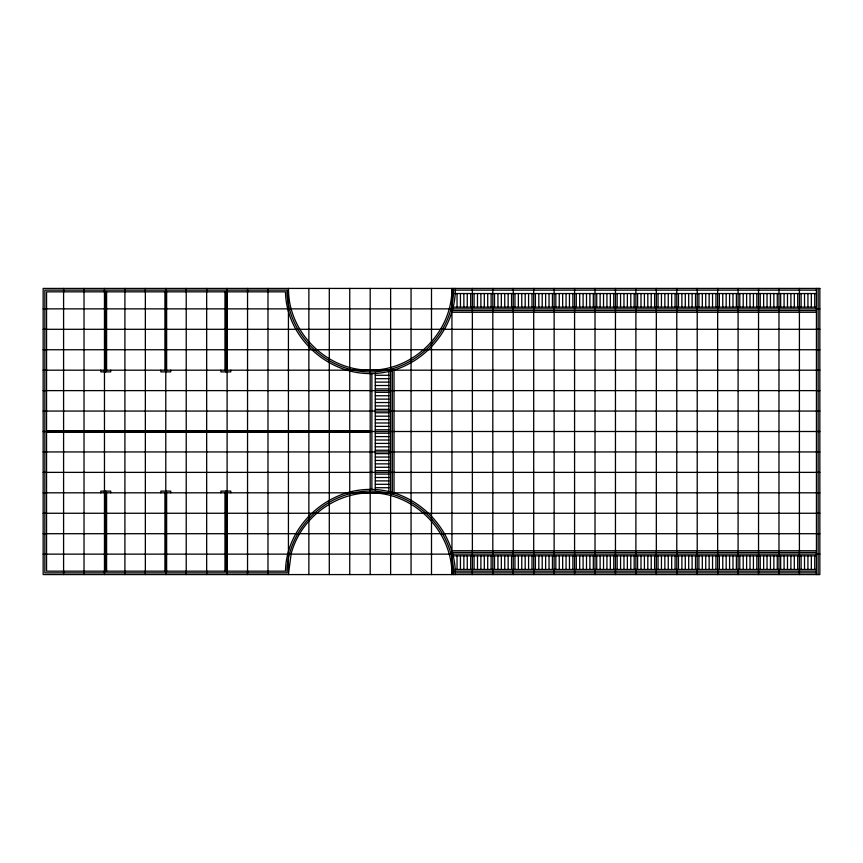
<?xml version="1.0" encoding="UTF-8"?>
<svg xmlns="http://www.w3.org/2000/svg" width="863" height="863" viewBox="0 0 863 863"><rect width="100%" height="100%" fill="white"/><g stroke="black" fill="none" stroke-linecap="round" stroke-linejoin="round"><path stroke-width="1.29" d="M453.647 288.425C453.927 333.096 414.855 372.169 370.184 371.888C326.268 372.115 287.152 334.197 286.948 290.13L44.854 290.13L44.854 572.87L286.948 572.87C287.152 528.803 326.268 490.885 370.184 491.112C414.855 490.831 453.927 529.904 453.647 574.575M455.351 288.425C455.632 334.003 415.761 373.873 370.184 373.593C326.085 373.765 286.203 336.203 285.47 291.834L46.559 291.834L46.559 571.166L285.47 571.166C286.203 526.797 326.085 489.235 370.184 489.407C415.761 489.127 455.632 528.997 455.351 574.575M455.125 290.13L816.441 290.13M454.672 293.539L816.441 293.539M452.881 307.163L816.441 307.163M43.15 308.868L819.85 308.868M452.406 310.561L816.441 310.561M451.694 312.266L816.441 312.266M43.15 329.299L819.85 329.299M43.15 349.742L819.85 349.742M43.15 370.184L819.85 370.184M375.286 375.286L388.922 375.286M375.286 378.695L388.922 378.695M375.286 382.104L388.922 382.104M375.286 385.513L388.922 385.513M375.286 388.922L388.922 388.922M43.15 390.626L819.85 390.626M375.286 392.32L388.922 392.32M375.286 395.729L388.922 395.729M375.286 399.138L388.922 399.138M375.286 402.546L388.922 402.546M375.286 405.955L388.922 405.955M375.286 409.353L388.922 409.353M43.15 411.058L819.85 411.058M375.286 412.762L388.922 412.762M375.286 416.171L388.922 416.171M375.286 419.58L388.922 419.58M375.286 422.989L388.922 422.989M375.286 426.387L388.922 426.387M375.286 429.796L388.922 429.796M46.559 430.648L370.184 430.648M43.15 431.5L819.85 431.5M46.559 432.352L370.184 432.352M375.286 433.204L388.922 433.204M375.286 436.613L388.922 436.613M375.286 440.011L388.922 440.011M375.286 443.42L388.922 443.42M375.286 446.829L388.922 446.829M375.286 450.238L388.922 450.238M43.15 451.942L819.85 451.942M375.286 453.647L388.922 453.647M375.286 457.045L388.922 457.045M375.286 460.454L388.922 460.454M375.286 463.863L388.922 463.863M375.286 467.271L388.922 467.271M375.286 470.68L388.922 470.68M43.15 472.374L819.85 472.374M375.286 474.078L388.922 474.078M375.286 477.487L388.922 477.487M375.286 480.896L388.922 480.896M375.286 484.305L388.922 484.305M375.286 487.714L388.922 487.714M43.15 492.816L819.85 492.816M43.15 513.258L819.85 513.258M43.15 533.701L819.85 533.701M451.694 550.734L816.441 550.734M452.406 552.439L816.441 552.439M43.15 554.132L819.85 554.132M452.881 555.837L816.441 555.837M454.672 569.461L816.441 569.461M454.898 571.166L816.441 571.166M455.125 572.87L816.441 572.87M818.146 288.425L818.146 574.575M816.441 288.425L816.441 574.575M814.737 293.539L814.737 307.163M814.737 555.837L814.737 569.461M811.339 293.539L811.339 307.163M811.339 555.837L811.339 569.461M807.93 293.539L807.93 307.163M807.93 555.837L807.93 569.461M804.521 293.539L804.521 307.163M804.521 555.837L804.521 569.461M801.112 293.539L801.112 307.163M801.112 555.837L801.112 569.461M799.408 288.425L799.408 574.575M797.703 293.539L797.703 307.163M797.703 555.837L797.703 569.461M794.305 293.539L794.305 307.163M794.305 555.837L794.305 569.461M790.896 293.539L790.896 307.163M790.896 555.837L790.896 569.461M787.488 293.539L787.488 307.163M787.488 555.837L787.488 569.461M784.079 293.539L784.079 307.163M784.079 555.837L784.079 569.461M780.67 293.539L780.67 307.163M780.67 555.837L780.67 569.461M778.976 288.425L778.976 574.575M777.272 293.539L777.272 307.163M777.272 555.837L777.272 569.461M773.863 293.539L773.863 307.163M773.863 555.837L773.863 569.461M770.454 293.539L770.454 307.163M770.454 555.837L770.454 569.461M767.045 293.539L767.045 307.163M767.045 555.837L767.045 569.461M763.636 293.539L763.636 307.163M763.636 555.837L763.636 569.461M760.238 293.539L760.238 307.163M760.238 555.837L760.238 569.461M758.534 288.425L758.534 574.575M756.829 293.539L756.829 307.163M756.829 555.837L756.829 569.461M753.421 293.539L753.421 307.163M753.421 555.837L753.421 569.461M750.012 293.539L750.012 307.163M750.012 555.837L750.012 569.461M746.614 293.539L746.614 307.163M746.614 555.837L746.614 569.461M743.205 293.539L743.205 307.163M743.205 555.837L743.205 569.461M739.796 293.539L739.796 307.163M739.796 555.837L739.796 569.461M738.092 288.425L738.092 574.575M736.387 293.539L736.387 307.163M736.387 555.837L736.387 569.461M732.978 293.539L732.978 307.163M732.978 555.837L732.978 569.461M729.58 293.539L729.58 307.163M729.58 555.837L729.58 569.461M726.171 293.539L726.171 307.163M726.171 555.837L726.171 569.461M722.763 293.539L722.763 307.163M722.763 555.837L722.763 569.461M719.354 293.539L719.354 307.163M719.354 555.837L719.354 569.461M717.649 288.425L717.649 574.575M715.945 293.539L715.945 307.163M715.945 555.837L715.945 569.461M712.547 293.539L712.547 307.163M712.547 555.837L712.547 569.461M709.138 293.539L709.138 307.163M709.138 555.837L709.138 569.461M705.729 293.539L705.729 307.163M705.729 555.837L705.729 569.461M702.32 293.539L702.32 307.163M702.32 555.837L702.32 569.461M698.911 293.539L698.911 307.163M698.911 555.837L698.911 569.461M697.218 288.425L697.218 574.575M695.513 293.539L695.513 307.163M695.513 555.837L695.513 569.461M692.104 293.539L692.104 307.163M692.104 555.837L692.104 569.461M688.696 293.539L688.696 307.163M688.696 555.837L688.696 569.461M685.287 293.539L685.287 307.163M685.287 555.837L685.287 569.461M681.889 293.539L681.889 307.163M681.889 555.837L681.889 569.461M678.48 293.539L678.48 307.163M678.48 555.837L678.48 569.461M676.775 288.425L676.775 574.575M675.071 293.539L675.071 307.163M675.071 555.837L675.071 569.461M671.662 293.539L671.662 307.163M671.662 555.837L671.662 569.461M668.253 293.539L668.253 307.163M668.253 555.837L668.253 569.461M664.855 293.539L664.855 307.163M664.855 555.837L664.855 569.461M661.446 293.539L661.446 307.163M661.446 555.837L661.446 569.461M658.038 293.539L658.038 307.163M658.038 555.837L658.038 569.461M656.333 288.425L656.333 574.575M654.629 293.539L654.629 307.163M654.629 555.837L654.629 569.461M651.22 293.539L651.22 307.163M651.22 555.837L651.22 569.461M647.822 293.539L647.822 307.163M647.822 555.837L647.822 569.461M644.413 293.539L644.413 307.163M644.413 555.837L644.413 569.461M641.004 293.539L641.004 307.163M641.004 555.837L641.004 569.461M637.595 293.539L637.595 307.163M637.595 555.837L637.595 569.461M635.891 288.425L635.891 574.575M634.186 293.539L634.186 307.163M634.186 555.837L634.186 569.461M630.788 293.539L630.788 307.163M630.788 555.837L630.788 569.461M627.379 293.539L627.379 307.163M627.379 555.837L627.379 569.461M623.971 293.539L623.971 307.163M623.971 555.837L623.971 569.461M620.562 293.539L620.562 307.163M620.562 555.837L620.562 569.461M617.164 293.539L617.164 307.163M617.164 555.837L617.164 569.461M615.459 288.425L615.459 574.575M613.755 293.539L613.755 307.163M613.755 555.837L613.755 569.461M610.346 293.539L610.346 307.163M610.346 555.837L610.346 569.461M606.937 293.539L606.937 307.163M606.937 555.837L606.937 569.461M603.528 293.539L603.528 307.163M603.528 555.837L603.528 569.461M600.13 293.539L600.13 307.163M600.13 555.837L600.13 569.461M596.721 293.539L596.721 307.163M596.721 555.837L596.721 569.461M595.017 288.425L595.017 574.575M593.312 293.539L593.312 307.163M593.312 555.837L593.312 569.461M589.904 293.539L589.904 307.163M589.904 555.837L589.904 569.461M586.495 293.539L586.495 307.163M586.495 555.837L586.495 569.461M583.097 293.539L583.097 307.163M583.097 555.837L583.097 569.461M579.688 293.539L579.688 307.163M579.688 555.837L579.688 569.461M576.279 293.539L576.279 307.163M576.279 555.837L576.279 569.461M574.575 288.425L574.575 574.575M572.87 293.539L572.87 307.163M572.87 555.837L572.87 569.461M569.461 293.539L569.461 307.163M569.461 555.837L569.461 569.461M566.063 293.539L566.063 307.163M566.063 555.837L566.063 569.461M562.654 293.539L562.654 307.163M562.654 555.837L562.654 569.461M559.246 293.539L559.246 307.163M559.246 555.837L559.246 569.461M555.837 293.539L555.837 307.163M555.837 555.837L555.837 569.461M554.132 288.425L554.132 574.575M552.439 293.539L552.439 307.163M552.439 555.837L552.439 569.461M549.03 293.539L549.03 307.163M549.03 555.837L549.03 569.461M545.621 293.539L545.621 307.163M545.621 555.837L545.621 569.461M542.212 293.539L542.212 307.163M542.212 555.837L542.212 569.461M538.803 293.539L538.803 307.163M538.803 555.837L538.803 569.461M535.405 293.539L535.405 307.163M535.405 555.837L535.405 569.461M533.701 288.425L533.701 574.575M531.996 293.539L531.996 307.163M531.996 555.837L531.996 569.461M528.588 293.539L528.588 307.163M528.588 555.837L528.588 569.461M525.179 293.539L525.179 307.163M525.179 555.837L525.179 569.461M521.77 293.539L521.77 307.163M521.77 555.837L521.77 569.461M518.372 293.539L518.372 307.163M518.372 555.837L518.372 569.461M514.963 293.539L514.963 307.163M514.963 555.837L514.963 569.461M513.258 288.425L513.258 574.575M511.554 293.539L511.554 307.163M511.554 555.837L511.554 569.461M508.145 293.539L508.145 307.163M508.145 555.837L508.145 569.461M504.736 293.539L504.736 307.163M504.736 555.837L504.736 569.461M501.338 293.539L501.338 307.163M501.338 555.837L501.338 569.461M497.929 293.539L497.929 307.163M497.929 555.837L497.929 569.461M494.521 293.539L494.521 307.163M494.521 555.837L494.521 569.461M492.816 288.425L492.816 574.575M491.112 293.539L491.112 307.163M491.112 555.837L491.112 569.461M487.714 293.539L487.714 307.163M487.714 555.837L487.714 569.461M484.305 293.539L484.305 307.163M484.305 555.837L484.305 569.461M480.896 293.539L480.896 307.163M480.896 555.837L480.896 569.461M477.487 293.539L477.487 307.163M477.487 555.837L477.487 569.461M474.078 293.539L474.078 307.163M474.078 555.837L474.078 569.461M472.374 288.425L472.374 574.575M470.68 293.539L470.68 307.163M470.68 555.837L470.68 569.461M467.271 293.539L467.271 307.163M467.271 555.837L467.271 569.461M463.863 293.539L463.863 307.163M463.863 555.837L463.863 569.461M460.454 293.539L460.454 307.163M460.454 555.837L460.454 569.461M457.045 293.539L457.045 307.163M457.045 555.837L457.045 569.461M431.5 288.425L431.5 574.575M411.058 288.425L411.058 574.575M394.024 369.936L394.024 493.064M392.32 370.648L392.32 492.352M390.626 288.425L390.626 574.575M388.922 371.122L388.922 491.878M375.286 372.913L375.286 490.087M371.888 373.366L371.888 489.634M370.184 288.425L370.184 574.575M359.957 430.648L359.957 432.352M349.742 288.425L349.742 574.575M339.526 430.648L339.526 432.352M329.299 288.425L329.299 574.575M319.083 430.648L319.083 432.352M308.868 288.425L308.868 574.575M298.641 430.648L298.641 432.352M278.199 430.648L278.199 432.352M267.983 288.425L267.983 574.575M257.767 430.648L257.767 432.352M247.541 288.425L247.541 574.575M237.325 430.648L237.325 432.352M230.766 370.184L230.766 371.888L220.885 371.888L220.885 370.184M230.766 492.816L230.766 491.112L220.885 491.112L220.885 492.816M227.109 288.425L227.109 574.575M226.678 291.834L226.678 370.184M226.678 492.816L226.678 571.166M225.826 291.834L225.826 371.888M225.826 491.112L225.826 571.166M224.973 291.834L224.973 370.184M224.973 492.816L224.973 571.166M216.883 430.648L216.883 432.352M206.667 288.425L206.667 574.575M196.451 430.648L196.451 432.352M186.225 288.425L186.225 574.575M176.009 430.648L176.009 432.352M170.723 370.184L170.723 371.888L160.852 371.888L160.852 370.184M170.723 492.816L170.723 491.112L160.852 491.112L160.852 492.816M166.635 291.834L166.635 370.184M166.635 492.816L166.635 571.166M165.782 288.425L165.782 574.575M164.93 291.834L164.93 370.184M164.93 492.816L164.93 571.166M155.567 430.648L155.567 432.352M145.351 288.425L145.351 574.575M135.124 430.648L135.124 432.352M124.908 288.425L124.908 574.575M114.693 430.648L114.693 432.352M110.691 370.184L110.691 371.888L100.809 371.888L100.809 370.184M110.691 492.816L110.691 491.112L100.809 491.112L100.809 492.816M106.602 291.834L106.602 370.184M106.602 492.816L106.602 571.166M105.75 291.834L105.75 371.888M105.75 491.112L105.75 571.166M104.898 291.834L104.898 370.184M104.898 492.816L104.898 571.166M104.466 288.425L104.466 574.575M94.25 430.648L94.25 432.352M84.024 288.425L84.024 574.575M73.808 430.648L73.808 432.352M63.592 288.425L63.592 574.575M53.366 430.648L53.366 432.352M291.209 553.42L288.425 574.575L288.425 288.425C288.145 332.179 326.419 370.454 370.184 370.184C413.938 370.454 452.212 332.179 451.942 288.425L451.942 574.575C452.212 530.821 413.938 492.546 370.184 492.816C334.035 493.021 300.756 518.555 291.209 553.42M819.85 288.425L43.15 288.425L43.15 574.575L819.85 574.575L819.85 288.425"/></g></svg>
